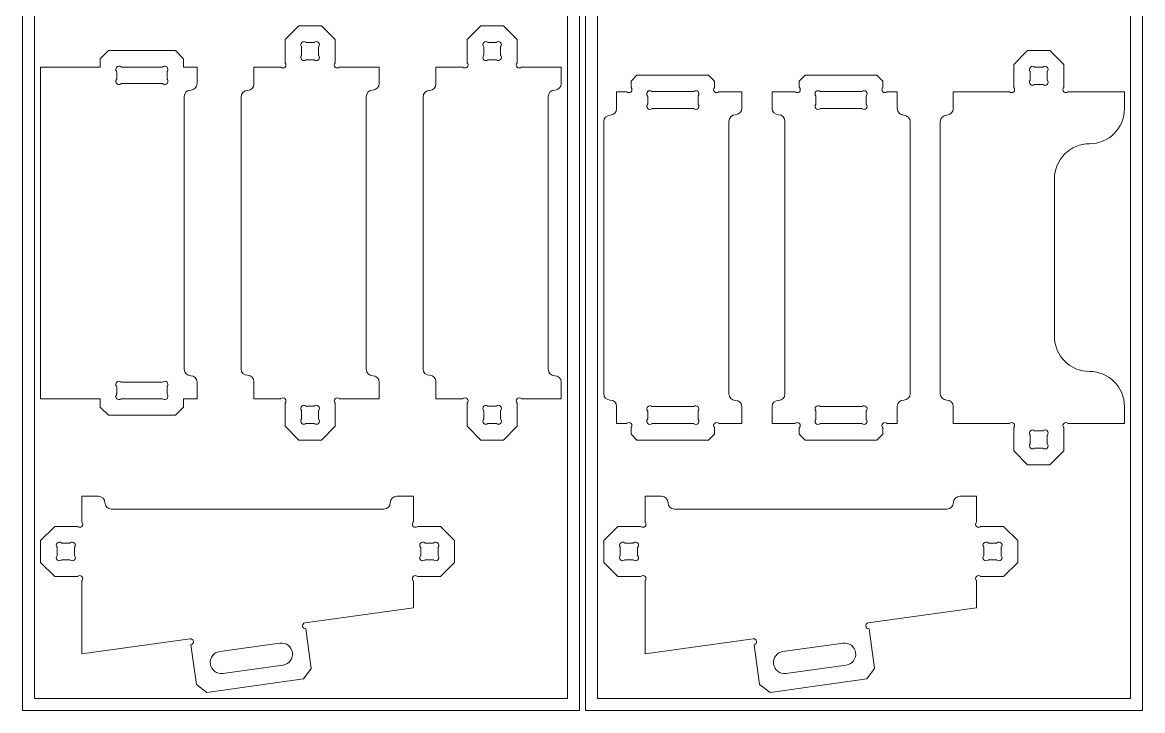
# Model space of a CAD drawing. Header units: millimetres. Extents: x 0 to 2440, y 0 to 1220.
# Drawn here: x 0 to 1217, y 0 to 747 of the extents above; entities that cross this region are included whole.
import ezdxf

# ---------------------------------------------------------------- set-up
doc = ezdxf.new("R2010")
doc.units = ezdxf.units.MM

msp = doc.modelspace()

# ---------------------------------------------------------------- linework, layer by layer
at = {"color": 7, "linetype": 'Continuous', "lineweight": 15}
for p, q in [((0, 1220), (0, 0)), ((604.9, 0), (604.9, 1220)), ((611.7, 1220), (611.7, 0)), ((1216.6, 0), (1216.6, 1220)), ((13, 1207), (13, 13)), ((591.9, 13), (591.9, 1207)), ((624.7, 1207), (624.7, 13)), ((1203.6, 13), (1203.6, 1207)), ((285.3, 728.4), (300.2, 743.3)), ((300.2, 743.3), (324.8, 743.3)), ((324.8, 743.3), (339.6, 728.4)), ((483, 728.4), (497.9, 743.3)), ((497.9, 743.3), (522.5, 743.3)), ((522.5, 743.3), (537.4, 728.4)), ((285.3, 703.4), (285.3, 728.4)), ((303.3, 711.4), (303.3, 720.4)), ((308.2, 725.3), (316.8, 725.3)), ((321.6, 720.4), (321.6, 711.4)), ((339.6, 728.4), (339.6, 703.4)), ((483, 703.4), (483, 728.4)), ((501, 711.4), (501, 720.4)), ((505.9, 725.3), (514.5, 725.3)), ((519.4, 720.4), (519.4, 711.4)), ((537.4, 728.4), (537.4, 703.4)), ((84.4, 707.5), (93.4, 716.5)), ((84.4, 698.5), (84.4, 707.5)), ((93.4, 716.5), (166.1, 716.5)), ((166.1, 716.5), (175.1, 707.5)), ((175.1, 707.5), (175.1, 698.5)), ((316.8, 706.5), (308.2, 706.5)), ((514.5, 706.5), (505.9, 706.5)), ((1076.7, 701.4), (1091.8, 716.5)), ((1091.8, 716.5), (1115.9, 716.5)), ((1115.9, 716.5), (1131, 701.4)), ((19.8, 698.5), (84.4, 698.5)), ((19.8, 698.5), (19.8, 338.5)), ((107.8, 698.5), (151.7, 698.5)), ((175.1, 698.5), (189.8, 698.5)), ((189.8, 698.5), (189.8, 680.5)), ((251.5, 698.5), (280.4, 698.5)), ((251.5, 680.1), (251.5, 698.5)), ((344.5, 698.5), (387.5, 698.5)), ((387.5, 698.5), (387.5, 680.5)), ((449.2, 698.5), (478.1, 698.5)), ((449.2, 680.1), (449.2, 698.5)), ((542.3, 698.5), (585.2, 698.5)), ((585.2, 698.5), (585.2, 680.5)), ((1076.7, 676.8), (1076.7, 701.4)), ((1094.7, 684.6), (1094.7, 693.6)), ((1099.6, 698.5), (1108.2, 698.5)), ((1113, 693.6), (1113, 684.6)), ((1131, 701.4), (1131, 676.8)), ((102.4, 685.9), (102.4, 693.1)), ((157.1, 693.1), (157.1, 685.9)), ((661.1, 683.2), (667.5, 689.7)), ((661.1, 676.8), (661.1, 683.2)), ((667.5, 689.7), (745.3, 689.7)), ((745.3, 689.7), (751.8, 683.2)), ((751.8, 683.2), (751.8, 676.8)), ((850.3, 689.7), (843.8, 683.2)), ((843.8, 683.2), (843.8, 676.8)), ((928.1, 689.7), (850.3, 689.7)), ((934.5, 683.2), (928.1, 689.7)), ((934.5, 676.8), (934.5, 683.2)), ((151.7, 680.5), (107.8, 680.5)), ((645.4, 671.7), (656, 671.7)), ((645.4, 653.3), (645.4, 671.7)), ((684.2, 671.9), (728.7, 671.9)), ((756.9, 671.7), (781.4, 671.7)), ((781.4, 671.7), (781.4, 653.7)), ((838.7, 671.7), (814.2, 671.7)), ((814.2, 671.7), (814.2, 653.7)), ((911.4, 671.9), (866.9, 671.9)), ((950.2, 671.7), (939.6, 671.7)), ((950.2, 653.3), (950.2, 671.7)), ((1010.9, 671.7), (1071.6, 671.7)), ((1010.9, 653.3), (1010.9, 671.7)), ((1108.2, 679.7), (1099.6, 679.7)), ((1136.2, 671.7), (1196.9, 671.7)), ((1196.9, 671.7), (1196.9, 653.3)), ((175.8, 370.5), (175.8, 666.5)), ((237.5, 666.1), (237.5, 370.9)), ((373.5, 370.5), (373.5, 666.5)), ((435.2, 666.1), (435.2, 370.9)), ((571.2, 370.5), (571.2, 666.5)), ((679.1, 658.6), (679.1, 666.7)), ((733.8, 666.7), (733.8, 658.6)), ((861.8, 666.7), (861.8, 658.6)), ((916.5, 658.6), (916.5, 666.7)), ((728.7, 653.5), (684.2, 653.5)), ((866.9, 653.5), (911.4, 653.5)), ((631.4, 639.3), (631.4, 344.1)), ((767.4, 343.7), (767.4, 639.7)), ((828.2, 639.7), (828.2, 343.7)), ((964.2, 344.1), (964.2, 639.3)), ((996.9, 639.3), (996.9, 344.1)), ((1120.9, 406.1), (1120.9, 577.3)), ((151.7, 356.5), (107.8, 356.5)), ((189.8, 338.5), (189.8, 356.5)), ((251.5, 356.9), (251.5, 338.5)), ((387.5, 338.5), (387.5, 356.5)), ((449.2, 356.9), (449.2, 338.5)), ((585.2, 338.5), (585.2, 356.5)), ((102.4, 351.1), (102.4, 343.9)), ((157.1, 343.9), (157.1, 351.1)), ((19.8, 338.5), (84.4, 338.5)), ((84.4, 338.5), (84.4, 329.5)), ((84.4, 329.5), (93.4, 320.5)), ((107.8, 338.5), (151.7, 338.5)), ((166.1, 320.5), (175.1, 329.5)), ((175.1, 329.5), (175.1, 338.5)), ((175.1, 338.5), (189.8, 338.5)), ((251.5, 338.5), (280.4, 338.5)), ((285.3, 333.6), (285.3, 308.6)), ((316.8, 330.5), (308.2, 330.5)), ((339.6, 308.6), (339.6, 333.6)), ((344.5, 338.5), (387.5, 338.5)), ((449.2, 338.5), (478.1, 338.5)), ((483, 333.6), (483, 308.6)), ((514.5, 330.5), (505.9, 330.5)), ((537.4, 308.6), (537.4, 333.6)), ((542.3, 338.5), (585.2, 338.5)), ((645.4, 330.1), (645.4, 311.7)), ((728.7, 329.9), (684.2, 329.9)), ((781.4, 311.7), (781.4, 329.7)), ((814.2, 311.7), (814.2, 329.7)), ((866.9, 329.9), (911.4, 329.9)), ((950.2, 330.1), (950.2, 311.7)), ((1010.9, 330.1), (1010.9, 311.7)), ((1196.9, 311.7), (1196.9, 330.1)), ((93.4, 320.5), (166.1, 320.5)), ((303.3, 325.6), (303.3, 316.6)), ((321.6, 316.6), (321.6, 325.6)), ((501, 325.6), (501, 316.6)), ((519.4, 316.6), (519.4, 325.6)), ((679.1, 324.7), (679.1, 316.6)), ((733.8, 316.6), (733.8, 324.7)), ((861.8, 316.6), (861.8, 324.7)), ((916.5, 324.7), (916.5, 316.6)), ((285.3, 308.6), (300.2, 293.7)), ((308.2, 311.7), (316.8, 311.7)), ((324.8, 293.7), (339.6, 308.6)), ((483, 308.6), (497.9, 293.7)), ((505.9, 311.7), (514.5, 311.7)), ((522.5, 293.7), (537.4, 308.6)), ((645.4, 311.7), (656, 311.7)), ((661.1, 306.6), (661.1, 300.1)), ((684.2, 311.5), (728.7, 311.5)), ((751.8, 300.1), (751.8, 306.6)), ((756.9, 311.7), (781.4, 311.7)), ((838.7, 311.7), (814.2, 311.7)), ((843.8, 300.1), (843.8, 306.6)), ((911.4, 311.5), (866.9, 311.5)), ((934.5, 306.6), (934.5, 300.1)), ((950.2, 311.7), (939.6, 311.7)), ((1010.9, 311.7), (1071.6, 311.7)), ((1076.7, 306.6), (1076.7, 282)), ((1131, 282), (1131, 306.6)), ((1136.2, 311.7), (1196.9, 311.7)), ((300.2, 293.7), (324.8, 293.7)), ((497.9, 293.7), (522.5, 293.7)), ((661.1, 300.1), (667.5, 293.7)), ((667.5, 293.7), (745.3, 293.7)), ((745.3, 293.7), (751.8, 300.1)), ((850.3, 293.7), (843.8, 300.1)), ((928.1, 293.7), (850.3, 293.7)), ((934.5, 300.1), (928.1, 293.7)), ((1094.7, 298.8), (1094.7, 289.8)), ((1108.2, 303.7), (1099.6, 303.7)), ((1113, 289.8), (1113, 298.8)), ((1076.7, 282), (1091.8, 266.9)), ((1099.6, 284.9), (1108.2, 284.9)), ((1115.9, 266.9), (1131, 282)), ((1091.8, 266.9), (1115.9, 266.9)), ((64.6, 232.7), (82.6, 232.7)), ((64.6, 205.3), (64.6, 232.7)), ((424.6, 232.7), (406.6, 232.7)), ((424.6, 205.3), (424.6, 232.7)), ((676.2, 232.7), (694.2, 232.7)), ((676.2, 205.3), (676.2, 232.7)), ((1036.2, 232.7), (1018.2, 232.7)), ((1036.2, 205.3), (1036.2, 232.7)), ((392.6, 218.7), (96.6, 218.7)), ((1004.2, 218.7), (708.2, 218.7)), ((19.8, 184.5), (35.1, 199.9)), ((35.1, 199.9), (59.2, 199.9)), ((454, 199.9), (429.9, 199.9)), ((469.4, 184.5), (454, 199.9)), ((631.4, 184.5), (646.8, 199.9)), ((646.8, 199.9), (670.9, 199.9)), ((1065.7, 199.9), (1041.6, 199.9)), ((1081, 184.5), (1065.7, 199.9)), ((19.8, 160.9), (19.8, 184.5)), ((469.4, 160.9), (469.4, 184.5)), ((631.4, 160.9), (631.4, 184.5)), ((1081, 160.9), (1081, 184.5)), ((37.8, 168.4), (37.8, 177)), ((42.6, 181.9), (51.7, 181.9)), ((56.6, 177), (56.6, 168.4)), ((432.6, 177), (432.6, 168.4)), ((446.5, 181.9), (437.4, 181.9)), ((451.4, 168.4), (451.4, 177)), ((649.4, 168.4), (649.4, 177)), ((654.3, 181.9), (663.4, 181.9)), ((668.2, 177), (668.2, 168.4)), ((1044.2, 177), (1044.2, 168.4)), ((1058.2, 181.9), (1049.1, 181.9)), ((1063, 168.4), (1063, 177)), ((35.1, 145.6), (19.8, 160.9)), ((51.7, 163.6), (42.6, 163.6)), ((437.4, 163.6), (446.5, 163.6)), ((454, 145.6), (469.4, 160.9)), ((646.8, 145.6), (631.4, 160.9)), ((663.4, 163.6), (654.3, 163.6)), ((1049.1, 163.6), (1058.2, 163.6)), ((1065.7, 145.6), (1081, 160.9)), ((59.2, 145.6), (35.1, 145.6)), ((64.6, 61.5), (64.6, 140.2)), ((424.6, 111.5), (424.6, 140.2)), ((429.9, 145.6), (454, 145.6)), ((670.9, 145.6), (646.8, 145.6)), ((676.2, 61.5), (676.2, 140.2)), ((1036.2, 111.5), (1036.2, 140.2)), ((1041.6, 145.6), (1065.7, 145.6)), ((307, 95.1), (424.6, 111.5)), ((918.6, 95.1), (1036.2, 111.5)), ((313.8, 45.6), (307.8, 88.8)), ((925.5, 45.6), (919.5, 88.8)), ((64.6, 61.5), (182.2, 77.8)), ((279.7, 73.2), (214.3, 64.1)), ((676.2, 61.5), (793.8, 77.8)), ((891.4, 73.2), (826, 64.1)), ((183, 71.5), (189, 28.3)), ((794.7, 71.5), (800.7, 28.3)), ((217.6, 40.3), (283, 49.4)), ((829.3, 40.3), (894.7, 49.4)), ((305.3, 34.3), (313.8, 45.6)), ((917, 34.3), (925.5, 45.6)), ((189, 28.3), (200.3, 19.8)), ((200.3, 19.8), (305.3, 34.3)), ((800.7, 28.3), (812, 19.8)), ((812, 19.8), (917, 34.3)), ((13, 13), (591.9, 13)), ((624.7, 13), (1203.6, 13)), ((0, 0), (604.9, 0)), ((611.7, 0), (1216.6, 0))]:
    msp.add_line(p, q, dxfattribs=at)
for centre, radius, start, end in [((305.7, 722.9), 3.35, 47.5945, 222.4055), ((305.7, 722.9), 3.35, 47.5945, 222.4055), ((302.9, 720.4), 0.4, 0, 42.4055), ((302.9, 720.4), 0.4, 0, 42.4055), ((308.2, 725.7), 0.4, 227.5945, 270), ((308.2, 725.7), 0.4, 227.5945, 270), ((316.8, 725.7), 0.4, 270, 312.4055), ((316.8, 725.7), 0.4, 270, 312.4055), ((319.3, 722.9), 3.35, 317.5945, 132.4055), ((319.3, 722.9), 3.35, 317.5945, 132.4055), ((322, 720.4), 0.4, 137.5945, 180), ((322, 720.4), 0.4, 137.5945, 180), ((503.4, 722.9), 3.35, 47.5945, 222.4055), ((503.4, 722.9), 3.35, 47.5945, 222.4055), ((500.6, 720.4), 0.4, 0, 42.4055), ((500.6, 720.4), 0.4, 0, 42.4055), ((505.9, 725.7), 0.4, 227.5945, 270), ((505.9, 725.7), 0.4, 227.5945, 270), ((514.5, 725.7), 0.4, 270, 312.4055), ((514.5, 725.7), 0.4, 270, 312.4055), ((517, 722.9), 3.34, 317.5945, 132.4055), ((517, 722.9), 3.34, 317.5945, 132.4055), ((519.8, 720.4), 0.4, 137.5945, 180), ((519.8, 720.4), 0.4, 137.5945, 180), ((305.7, 708.9), 3.35, 137.5945, 312.4055), ((305.7, 708.9), 3.35, 137.5945, 312.4055), ((302.9, 711.4), 0.4, 317.5945, 0), ((302.9, 711.4), 0.4, 317.5945, 0), ((308.2, 706.1), 0.4, 90, 132.4055), ((308.2, 706.1), 0.4, 90, 132.4055), ((316.8, 706.1), 0.4, 47.5945, 90), ((316.8, 706.1), 0.4, 47.5945, 90), ((319.3, 708.9), 3.35, 227.5945, 42.4055), ((319.3, 708.9), 3.35, 227.5945, 42.4055), ((322, 711.4), 0.4, 180, 222.4055), ((322, 711.4), 0.4, 180, 222.4055), ((503.4, 708.9), 3.35, 137.5945, 312.4055), ((503.4, 708.9), 3.35, 137.5945, 312.4055), ((500.6, 711.4), 0.4, 317.5945, 0), ((500.6, 711.4), 0.4, 317.5945, 0), ((505.9, 706.1), 0.4, 90, 132.4055), ((505.9, 706.1), 0.4, 90, 132.4055), ((514.5, 706.1), 0.4, 47.5945, 90), ((514.5, 706.1), 0.4, 47.5945, 90), ((517, 708.9), 3.34, 227.5945, 42.4055), ((517, 708.9), 3.34, 227.5945, 42.4055), ((519.8, 711.4), 0.4, 180, 222.4055), ((519.8, 711.4), 0.4, 180, 222.4055), ((104.8, 696.1), 3.35, 54.0546, 215.9454), ((104.8, 696.1), 3.35, 54.0546, 215.9454), ((100.6, 693.1), 1.8, 0, 35.9454), ((100.6, 693.1), 1.8, 0, 35.9454), ((107.8, 700.3), 1.8, 234.0546, 270), ((107.8, 700.3), 1.8, 234.0546, 270), ((151.7, 700.3), 1.8, 270, 305.9454), ((151.7, 700.3), 1.8, 270, 305.9454), ((154.7, 696.1), 3.35, 324.0546, 125.9454), ((154.7, 696.1), 3.35, 324.0546, 125.9454), ((158.9, 693.1), 1.8, 144.0546, 180), ((158.9, 693.1), 1.8, 144.0546, 180), ((280.4, 698.1), 0.4, 47.5945, 90), ((280.4, 698.1), 0.4, 47.5945, 90), ((282.9, 700.9), 3.35, 227.5945, 42.4055), ((282.9, 700.9), 3.35, 227.5945, 42.4055), ((285.7, 703.4), 0.4, 180, 222.4055), ((285.7, 703.4), 0.4, 180, 222.4055), ((342, 700.9), 3.35, 137.5945, 312.4055), ((342, 700.9), 3.35, 137.5945, 312.4055), ((339.2, 703.4), 0.4, 317.5945, 0), ((339.2, 703.4), 0.4, 317.5945, 0), ((344.5, 698.1), 0.4, 90, 132.4055), ((344.5, 698.1), 0.4, 90, 132.4055), ((478.1, 698.1), 0.4, 47.5945, 90), ((478.1, 698.1), 0.4, 47.5945, 90), ((480.7, 700.9), 3.35, 227.5945, 42.4055), ((480.7, 700.9), 3.35, 227.5945, 42.4055), ((483.4, 703.4), 0.4, 180, 222.4055), ((483.4, 703.4), 0.4, 180, 222.4055), ((539.7, 700.9), 3.35, 137.5945, 312.4055), ((539.7, 700.9), 3.35, 137.5945, 312.4055), ((537, 703.4), 0.4, 317.5945, 0), ((537, 703.4), 0.4, 317.5945, 0), ((542.3, 698.1), 0.4, 90, 132.4055), ((542.3, 698.1), 0.4, 90, 132.4055), ((1097.1, 696.1), 3.35, 47.5945, 222.4055), ((1097.1, 696.1), 3.35, 47.5945, 222.4055), ((1094.3, 693.6), 0.4, 0, 42.4055), ((1094.3, 693.6), 0.4, 0, 42.4055), ((1099.6, 698.9), 0.4, 227.5945, 270), ((1099.6, 698.9), 0.4, 227.5945, 270), ((1108.2, 698.9), 0.4, 270, 312.4055), ((1108.2, 698.9), 0.4, 270, 312.4055), ((1110.7, 696.1), 3.35, 317.5945, 132.4055), ((1110.7, 696.1), 3.35, 317.5945, 132.4055), ((1113.4, 693.6), 0.4, 137.5945, 180), ((1113.4, 693.6), 0.4, 137.5945, 180), ((104.8, 682.9), 3.35, 144.0546, 305.9454), ((104.8, 682.9), 3.35, 144.0546, 305.9454), ((100.6, 685.9), 1.8, 324.0546, 0), ((100.6, 685.9), 1.8, 324.0546, 0), ((154.7, 682.9), 3.35, 234.0546, 35.9454), ((154.7, 682.9), 3.35, 234.0546, 35.9454), ((158.9, 685.9), 1.8, 180, 215.9454), ((158.9, 685.9), 1.8, 180, 215.9454), ((1097.1, 682.1), 3.35, 137.5945, 312.4055), ((1097.1, 682.1), 3.35, 137.5945, 312.4055), ((1094.3, 684.6), 0.4, 317.5945, 0), ((1094.3, 684.6), 0.4, 317.5945, 0), ((1110.7, 682.1), 3.35, 227.5945, 42.4055), ((1110.7, 682.1), 3.35, 227.5945, 42.4055), ((1113.4, 684.6), 0.4, 180, 222.4055), ((1113.4, 684.6), 0.4, 180, 222.4055), ((107.8, 678.7), 1.8, 90, 125.9454), ((107.8, 678.7), 1.8, 90, 125.9454), ((151.7, 678.7), 1.8, 54.0546, 90), ((151.7, 678.7), 1.8, 54.0546, 90), ((182.8, 666.5), 7, 90, 180), ((182.8, 666.5), 7, 90, 180), ((182.8, 680.5), 7, 270, 0), ((182.8, 680.5), 7, 270, 0), ((244.5, 666.1), 7, 90, 180), ((244.5, 666.1), 7, 90, 180), ((244.5, 680.1), 7, 270, 0), ((244.5, 680.1), 7, 270, 0), ((380.5, 666.5), 7, 90, 180), ((380.5, 666.5), 7, 90, 180), ((380.5, 680.5), 7, 270, 0), ((380.5, 680.5), 7, 270, 0), ((442.2, 666.1), 7, 90, 180), ((442.2, 666.1), 7, 90, 180), ((442.2, 680.1), 7, 270, 0), ((442.2, 680.1), 7, 270, 0), ((578.2, 666.5), 7, 90, 180), ((578.2, 666.5), 7, 90, 180), ((578.2, 680.5), 7, 270, 0), ((578.2, 680.5), 7, 270, 0), ((656, 670.7), 1, 50.7612, 90), ((656, 670.7), 1, 50.7612, 90), ((658.7, 674.1), 3.35, 230.7612, 39.2388), ((658.7, 674.1), 3.35, 230.7612, 39.2388), ((662.1, 676.8), 1, 180, 219.2388), ((662.1, 676.8), 1, 180, 219.2388), ((681.5, 669.5), 3.35, 50.7612, 219.2388), ((681.5, 669.5), 3.35, 50.7612, 219.2388), ((684.2, 672.9), 1, 230.7612, 270), ((684.2, 672.9), 1, 230.7612, 270), ((728.7, 672.9), 1, 270, 309.2388), ((728.7, 672.9), 1, 270, 309.2388), ((731.4, 669.5), 3.35, 320.7612, 129.2388), ((731.4, 669.5), 3.35, 320.7612, 129.2388), ((754.1, 674.1), 3.35, 140.7612, 309.2388), ((754.1, 674.1), 3.35, 140.7612, 309.2388), ((750.8, 676.8), 1, 320.7612, 0), ((750.8, 676.8), 1, 320.7612, 0), ((756.9, 670.7), 1, 90, 129.2388), ((756.9, 670.7), 1, 90, 129.2388), ((838.7, 670.7), 1, 50.7612, 90), ((838.7, 670.7), 1, 50.7612, 90), ((841.5, 674.1), 3.34, 230.7612, 39.2388), ((841.5, 674.1), 3.34, 230.7612, 39.2388), ((844.8, 676.8), 1, 180, 219.2388), ((844.8, 676.8), 1, 180, 219.2388), ((864.2, 669.5), 3.34, 50.7612, 219.2388), ((864.2, 669.5), 3.34, 50.7612, 219.2388), ((866.9, 672.9), 1, 230.7612, 270), ((866.9, 672.9), 1, 230.7612, 270), ((911.4, 672.9), 1, 270, 309.2388), ((911.4, 672.9), 1, 270, 309.2388), ((914.1, 669.5), 3.34, 320.7612, 129.2388), ((914.1, 669.5), 3.34, 320.7612, 129.2388), ((936.9, 674.1), 3.34, 140.7612, 309.2388), ((936.9, 674.1), 3.34, 140.7612, 309.2388), ((933.5, 676.8), 1, 320.7612, 0), ((933.5, 676.8), 1, 320.7612, 0), ((939.6, 670.7), 1, 90, 129.2388), ((939.6, 670.7), 1, 90, 129.2388), ((1071.6, 670.7), 1, 50.7612, 90), ((1071.6, 670.7), 1, 50.7612, 90), ((1074.3, 674.1), 3.34, 230.7612, 39.2388), ((1074.3, 674.1), 3.34, 230.7612, 39.2388), ((1077.7, 676.8), 1, 180, 219.2388), ((1077.7, 676.8), 1, 180, 219.2388), ((1099.6, 679.3), 0.4, 90, 132.4055), ((1099.6, 679.3), 0.4, 90, 132.4055), ((1108.2, 679.3), 0.4, 47.5945, 90), ((1108.2, 679.3), 0.4, 47.5945, 90), ((1133.4, 674.1), 3.35, 140.7612, 309.2388), ((1133.4, 674.1), 3.35, 140.7612, 309.2388), ((1130, 676.8), 1, 320.7612, 0), ((1130, 676.8), 1, 320.7612, 0), ((1136.2, 670.7), 1, 90, 129.2388), ((1136.2, 670.7), 1, 90, 129.2388), ((681.5, 655.9), 3.34, 140.7612, 309.2388), ((681.5, 655.9), 3.34, 140.7612, 309.2388), ((678.1, 666.7), 1, 0, 39.2388), ((678.1, 666.7), 1, 0, 39.2388), ((678.1, 658.6), 1, 320.7612, 0), ((678.1, 658.6), 1, 320.7612, 0), ((731.4, 655.9), 3.35, 230.7612, 39.2388), ((731.4, 655.9), 3.35, 230.7612, 39.2388), ((734.8, 666.7), 1, 140.7612, 180), ((734.8, 666.7), 1, 140.7612, 180), ((734.8, 658.6), 1, 180, 219.2388), ((734.8, 658.6), 1, 180, 219.2388), ((864.2, 655.9), 3.34, 140.7612, 309.2388), ((864.2, 655.9), 3.34, 140.7612, 309.2388), ((860.8, 666.7), 1, 0, 39.2388), ((860.8, 666.7), 1, 0, 39.2388), ((860.8, 658.6), 1, 320.7612, 0), ((860.8, 658.6), 1, 320.7612, 0), ((914.1, 655.9), 3.35, 230.7612, 39.2388), ((914.1, 655.9), 3.35, 230.7612, 39.2388), ((917.5, 666.7), 1, 140.7612, 180), ((917.5, 666.7), 1, 140.7612, 180), ((917.5, 658.6), 1, 180, 219.2388), ((917.5, 658.6), 1, 180, 219.2388), ((638.4, 639.3), 7, 90, 180), ((638.4, 639.3), 7, 90, 180), ((638.4, 653.3), 7, 270, 0), ((638.4, 653.3), 7, 270, 0), ((684.2, 652.5), 1, 90, 129.2388), ((684.2, 652.5), 1, 90, 129.2388), ((728.7, 652.5), 1, 50.7612, 90), ((728.7, 652.5), 1, 50.7612, 90), ((774.4, 639.7), 7, 90, 180), ((774.4, 639.7), 7, 90, 180), ((774.4, 653.7), 7, 270, 0), ((774.4, 653.7), 7, 270, 0), ((821.2, 653.7), 7, 180, 270), ((821.2, 653.7), 7, 180, 270), ((821.2, 639.7), 7, 0, 90), ((821.2, 639.7), 7, 0, 90), ((866.9, 652.5), 1, 90, 129.2388), ((866.9, 652.5), 1, 90, 129.2388), ((911.4, 652.5), 1, 50.7612, 90), ((911.4, 652.5), 1, 50.7612, 90), ((957.2, 653.3), 7, 180, 270), ((957.2, 653.3), 7, 180, 270), ((957.2, 639.3), 7, 0, 90), ((957.2, 639.3), 7, 0, 90), ((1003.9, 639.3), 7, 90, 180), ((1003.9, 639.3), 7, 90, 180), ((1003.9, 653.3), 7, 270, 0), ((1003.9, 653.3), 7, 270, 0), ((1158.9, 653.3), 38, 270, 0), ((1158.9, 653.3), 38, 270, 0), ((1158.9, 577.3), 38, 90, 180), ((1158.9, 577.3), 38, 90, 180), ((1158.9, 406.1), 38, 180, 270), ((1158.9, 406.1), 38, 180, 270), ((182.8, 370.5), 7, 180, 270), ((182.8, 370.5), 7, 180, 270), ((244.5, 370.9), 7, 180, 270), ((244.5, 370.9), 7, 180, 270), ((380.5, 370.5), 7, 180, 270), ((380.5, 370.5), 7, 180, 270), ((442.2, 370.9), 7, 180, 270), ((442.2, 370.9), 7, 180, 270), ((578.2, 370.5), 7, 180, 270), ((578.2, 370.5), 7, 180, 270), ((1158.9, 330.1), 38, 0, 90), ((1158.9, 330.1), 38, 0, 90), ((104.8, 354.1), 3.35, 54.0546, 215.9454), ((104.8, 354.1), 3.35, 54.0546, 215.9454), ((107.8, 358.3), 1.8, 234.0546, 270), ((107.8, 358.3), 1.8, 234.0546, 270), ((151.7, 358.3), 1.8, 270, 305.9454), ((151.7, 358.3), 1.8, 270, 305.9454), ((154.7, 354.1), 3.35, 324.0546, 125.9454), ((154.7, 354.1), 3.35, 324.0546, 125.9454), ((182.8, 356.5), 7, 0, 90), ((182.8, 356.5), 7, 0, 90), ((244.5, 356.9), 7, 0, 90), ((244.5, 356.9), 7, 0, 90), ((380.5, 356.5), 7, 0, 90), ((380.5, 356.5), 7, 0, 90), ((442.2, 356.9), 7, 0, 90), ((442.2, 356.9), 7, 0, 90), ((578.2, 356.5), 7, 0, 90), ((578.2, 356.5), 7, 0, 90), ((104.8, 340.9), 3.35, 144.0546, 305.9454), ((104.8, 340.9), 3.35, 144.0546, 305.9454), ((100.6, 351.1), 1.8, 0, 35.9454), ((100.6, 351.1), 1.8, 0, 35.9454), ((100.6, 343.9), 1.8, 324.0546, 0), ((100.6, 343.9), 1.8, 324.0546, 0), ((154.7, 340.9), 3.35, 234.0546, 35.9454), ((154.7, 340.9), 3.35, 234.0546, 35.9454), ((158.9, 351.1), 1.8, 144.0546, 180), ((158.9, 351.1), 1.8, 144.0546, 180), ((158.9, 343.9), 1.8, 180, 215.9454), ((158.9, 343.9), 1.8, 180, 215.9454), ((638.4, 344.1), 7, 180, 270), ((638.4, 344.1), 7, 180, 270), ((774.4, 343.7), 7, 180, 270), ((774.4, 343.7), 7, 180, 270), ((821.2, 343.7), 7, 270, 0), ((821.2, 343.7), 7, 270, 0), ((957.2, 344.1), 7, 270, 0), ((957.2, 344.1), 7, 270, 0), ((1003.9, 344.1), 7, 180, 270), ((1003.9, 344.1), 7, 180, 270), ((107.8, 336.7), 1.8, 90, 125.9454), ((107.8, 336.7), 1.8, 90, 125.9454), ((151.7, 336.7), 1.8, 54.0546, 90), ((151.7, 336.7), 1.8, 54.0546, 90), ((280.4, 338.9), 0.4, 270, 312.4055), ((280.4, 338.9), 0.4, 270, 312.4055), ((282.9, 336.1), 3.35, 317.5945, 132.4055), ((282.9, 336.1), 3.35, 317.5945, 132.4055), ((285.7, 333.6), 0.4, 137.5945, 180), ((285.7, 333.6), 0.4, 137.5945, 180), ((305.7, 328.1), 3.35, 47.5945, 222.4055), ((305.7, 328.1), 3.35, 47.5945, 222.4055), ((308.2, 330.9), 0.4, 227.5945, 270), ((308.2, 330.9), 0.4, 227.5945, 270), ((316.8, 330.9), 0.4, 270, 312.4055), ((316.8, 330.9), 0.4, 270, 312.4055), ((319.3, 328.1), 3.35, 317.5945, 132.4055), ((319.3, 328.1), 3.35, 317.5945, 132.4055), ((342, 336.1), 3.35, 47.5945, 222.4055), ((342, 336.1), 3.35, 47.5945, 222.4055), ((339.2, 333.6), 0.4, 0, 42.4055), ((339.2, 333.6), 0.4, 0, 42.4055), ((344.5, 338.9), 0.4, 227.5945, 270), ((344.5, 338.9), 0.4, 227.5945, 270), ((478.1, 338.9), 0.4, 270, 312.4055), ((478.1, 338.9), 0.4, 270, 312.4055), ((480.7, 336.1), 3.35, 317.5945, 132.4055), ((480.7, 336.1), 3.35, 317.5945, 132.4055), ((483.4, 333.6), 0.4, 137.5945, 180), ((483.4, 333.6), 0.4, 137.5945, 180), ((503.4, 328.1), 3.35, 47.5945, 222.4055), ((503.4, 328.1), 3.35, 47.5945, 222.4055), ((505.9, 330.9), 0.4, 227.5945, 270), ((505.9, 330.9), 0.4, 227.5945, 270), ((514.5, 330.9), 0.4, 270, 312.4055), ((514.5, 330.9), 0.4, 270, 312.4055), ((517, 328.1), 3.35, 317.5945, 132.4055), ((517, 328.1), 3.35, 317.5945, 132.4055), ((539.7, 336.1), 3.35, 47.5945, 222.4055), ((539.7, 336.1), 3.35, 47.5945, 222.4055), ((537, 333.6), 0.4, 0, 42.4055), ((537, 333.6), 0.4, 0, 42.4055), ((542.3, 338.9), 0.4, 227.5945, 270), ((542.3, 338.9), 0.4, 227.5945, 270), ((638.4, 330.1), 7, 0, 90), ((638.4, 330.1), 7, 0, 90), ((681.5, 327.5), 3.35, 50.7612, 219.2388), ((681.5, 327.5), 3.35, 50.7612, 219.2388), ((684.2, 330.9), 1, 230.7612, 270), ((684.2, 330.9), 1, 230.7612, 270), ((728.7, 330.9), 1, 270, 309.2388), ((728.7, 330.9), 1, 270, 309.2388), ((731.4, 327.5), 3.35, 320.7612, 129.2388), ((731.4, 327.5), 3.35, 320.7612, 129.2388), ((774.4, 329.7), 7, 0, 90), ((774.4, 329.7), 7, 0, 90), ((821.2, 329.7), 7, 90, 180), ((821.2, 329.7), 7, 90, 180), ((864.2, 327.5), 3.34, 50.7612, 219.2388), ((864.2, 327.5), 3.34, 50.7612, 219.2388), ((866.9, 330.9), 1, 230.7612, 270), ((866.9, 330.9), 1, 230.7612, 270), ((911.4, 330.9), 1, 270, 309.2388), ((911.4, 330.9), 1, 270, 309.2388), ((914.1, 327.5), 3.34, 320.7612, 129.2388), ((914.1, 327.5), 3.34, 320.7612, 129.2388), ((957.2, 330.1), 7, 90, 180), ((957.2, 330.1), 7, 90, 180), ((1003.9, 330.1), 7, 0, 90), ((1003.9, 330.1), 7, 0, 90), ((302.9, 325.6), 0.4, 0, 42.4055), ((302.9, 325.6), 0.4, 0, 42.4055), ((302.9, 316.6), 0.4, 317.5945, 0), ((302.9, 316.6), 0.4, 317.5945, 0), ((322, 325.6), 0.4, 137.5945, 180), ((322, 325.6), 0.4, 137.5945, 180), ((322, 316.6), 0.4, 180, 222.4055), ((322, 316.6), 0.4, 180, 222.4055), ((500.6, 325.6), 0.4, 0, 42.4055), ((500.6, 325.6), 0.4, 0, 42.4055), ((500.6, 316.6), 0.4, 317.5945, 0), ((500.6, 316.6), 0.4, 317.5945, 0), ((519.8, 325.6), 0.4, 137.5945, 180), ((519.8, 325.6), 0.4, 137.5945, 180), ((519.8, 316.6), 0.4, 180, 222.4055), ((519.8, 316.6), 0.4, 180, 222.4055), ((678.1, 324.7), 1, 0, 39.2388), ((678.1, 324.7), 1, 0, 39.2388), ((678.1, 316.6), 1, 320.7612, 0), ((678.1, 316.6), 1, 320.7612, 0), ((734.8, 324.7), 1, 140.7612, 180), ((734.8, 324.7), 1, 140.7612, 180), ((734.8, 316.6), 1, 180, 219.2388), ((734.8, 316.6), 1, 180, 219.2388), ((860.8, 324.7), 1, 0, 39.2388), ((860.8, 324.7), 1, 0, 39.2388), ((860.8, 316.6), 1, 320.7612, 0), ((860.8, 316.6), 1, 320.7612, 0), ((917.5, 324.7), 1, 140.7612, 180), ((917.5, 324.7), 1, 140.7612, 180), ((917.5, 316.6), 1, 180, 219.2388), ((917.5, 316.6), 1, 180, 219.2388), ((305.7, 314.1), 3.35, 137.5945, 312.4055), ((305.7, 314.1), 3.35, 137.5945, 312.4055), ((308.2, 311.3), 0.4, 90, 132.4055), ((308.2, 311.3), 0.4, 90, 132.4055), ((316.8, 311.3), 0.4, 47.5945, 90), ((316.8, 311.3), 0.4, 47.5945, 90), ((319.3, 314.1), 3.35, 227.5945, 42.4055), ((319.3, 314.1), 3.35, 227.5945, 42.4055), ((503.4, 314.1), 3.35, 137.5945, 312.4055), ((503.4, 314.1), 3.35, 137.5945, 312.4055), ((505.9, 311.3), 0.4, 90, 132.4055), ((505.9, 311.3), 0.4, 90, 132.4055), ((514.5, 311.3), 0.4, 47.5945, 90), ((514.5, 311.3), 0.4, 47.5945, 90), ((517, 314.1), 3.35, 227.5945, 42.4055), ((517, 314.1), 3.35, 227.5945, 42.4055), ((656, 312.7), 1, 270, 309.2388), ((656, 312.7), 1, 270, 309.2388), ((658.7, 309.3), 3.34, 320.7612, 129.2388), ((658.7, 309.3), 3.34, 320.7612, 129.2388), ((662.1, 306.6), 1, 140.7612, 180), ((662.1, 306.6), 1, 140.7612, 180), ((681.5, 313.9), 3.35, 140.7612, 309.2388), ((681.5, 313.9), 3.35, 140.7612, 309.2388), ((684.2, 310.5), 1, 90, 129.2388), ((684.2, 310.5), 1, 90, 129.2388), ((728.7, 310.5), 1, 50.7612, 90), ((728.7, 310.5), 1, 50.7612, 90), ((731.4, 313.9), 3.35, 230.7612, 39.2388), ((731.4, 313.9), 3.35, 230.7612, 39.2388), ((754.1, 309.3), 3.35, 50.7612, 219.2388), ((754.1, 309.3), 3.35, 50.7612, 219.2388), ((750.8, 306.6), 1, 0, 39.2388), ((750.8, 306.6), 1, 0, 39.2388), ((756.9, 312.7), 1, 230.7612, 270), ((756.9, 312.7), 1, 230.7612, 270), ((838.7, 312.7), 1, 270, 309.2388), ((838.7, 312.7), 1, 270, 309.2388), ((841.5, 309.3), 3.34, 320.7612, 129.2388), ((841.5, 309.3), 3.34, 320.7612, 129.2388), ((844.8, 306.6), 1, 140.7612, 180), ((844.8, 306.6), 1, 140.7612, 180), ((864.2, 313.9), 3.35, 140.7612, 309.2388), ((864.2, 313.9), 3.35, 140.7612, 309.2388), ((866.9, 310.5), 1, 90, 129.2388), ((866.9, 310.5), 1, 90, 129.2388), ((911.4, 310.5), 1, 50.7612, 90), ((911.4, 310.5), 1, 50.7612, 90), ((914.1, 313.9), 3.35, 230.7612, 39.2388), ((914.1, 313.9), 3.35, 230.7612, 39.2388), ((936.9, 309.3), 3.35, 50.7612, 219.2388), ((936.9, 309.3), 3.35, 50.7612, 219.2388), ((933.5, 306.6), 1, 0, 39.2388), ((933.5, 306.6), 1, 0, 39.2388), ((939.6, 312.7), 1, 230.7612, 270), ((939.6, 312.7), 1, 230.7612, 270), ((1071.6, 312.7), 1, 270, 309.2388), ((1071.6, 312.7), 1, 270, 309.2388), ((1074.3, 309.3), 3.34, 320.7612, 129.2388), ((1074.3, 309.3), 3.34, 320.7612, 129.2388), ((1077.7, 306.6), 1, 140.7612, 180), ((1077.7, 306.6), 1, 140.7612, 180), ((1097.1, 301.3), 3.35, 47.5945, 222.4055), ((1097.1, 301.3), 3.35, 47.5945, 222.4055), ((1110.7, 301.3), 3.35, 317.5945, 132.4055), ((1110.7, 301.3), 3.35, 317.5945, 132.4055), ((1133.4, 309.3), 3.35, 50.7612, 219.2388), ((1133.4, 309.3), 3.35, 50.7612, 219.2388), ((1130, 306.6), 1, 0, 39.2388), ((1130, 306.6), 1, 0, 39.2388), ((1136.2, 312.7), 1, 230.7612, 270), ((1136.2, 312.7), 1, 230.7612, 270), ((1094.3, 298.8), 0.4, 0, 42.4055), ((1094.3, 298.8), 0.4, 0, 42.4055), ((1099.6, 304.1), 0.4, 227.5945, 270), ((1099.6, 304.1), 0.4, 227.5945, 270), ((1108.2, 304.1), 0.4, 270, 312.4055), ((1108.2, 304.1), 0.4, 270, 312.4055), ((1113.4, 298.8), 0.4, 137.5945, 180), ((1113.4, 298.8), 0.4, 137.5945, 180), ((1097.1, 287.3), 3.35, 137.5945, 312.4055), ((1097.1, 287.3), 3.35, 137.5945, 312.4055), ((1094.3, 289.8), 0.4, 317.5945, 0), ((1094.3, 289.8), 0.4, 317.5945, 0), ((1099.6, 284.5), 0.4, 90, 132.4055), ((1099.6, 284.5), 0.4, 90, 132.4055), ((1108.2, 284.5), 0.4, 47.5945, 90), ((1108.2, 284.5), 0.4, 47.5945, 90), ((1110.7, 287.3), 3.35, 227.5945, 42.4055), ((1110.7, 287.3), 3.35, 227.5945, 42.4055), ((1113.4, 289.8), 0.4, 180, 222.4055), ((1113.4, 289.8), 0.4, 180, 222.4055), ((82.6, 225.7), 7, 0, 90), ((82.6, 225.7), 7, 0, 90), ((406.6, 225.7), 7, 90, 180), ((406.6, 225.7), 7, 90, 180), ((694.2, 225.7), 7, 0, 90), ((694.2, 225.7), 7, 0, 90), ((1018.2, 225.7), 7, 90, 180), ((1018.2, 225.7), 7, 90, 180), ((96.6, 225.7), 7, 180, 270), ((96.6, 225.7), 7, 180, 270), ((392.6, 225.7), 7, 270, 0), ((392.6, 225.7), 7, 270, 0), ((708.2, 225.7), 7, 180, 270), ((708.2, 225.7), 7, 180, 270), ((1004.2, 225.7), 7, 270, 0), ((1004.2, 225.7), 7, 270, 0), ((59.2, 198.1), 1.8, 54.0546, 90), ((59.2, 198.1), 1.8, 54.0546, 90), ((62.2, 202.3), 3.35, 234.0546, 35.9454), ((62.2, 202.3), 3.35, 234.0546, 35.9454), ((66.4, 205.3), 1.8, 180, 215.9454), ((66.4, 205.3), 1.8, 180, 215.9454), ((426.9, 202.3), 3.35, 144.0546, 305.9454), ((426.9, 202.3), 3.35, 144.0546, 305.9454), ((422.8, 205.3), 1.8, 324.0546, 0), ((422.8, 205.3), 1.8, 324.0546, 0), ((429.9, 198.1), 1.8, 90, 125.9454), ((429.9, 198.1), 1.8, 90, 125.9454), ((670.9, 198.1), 1.8, 54.0546, 90), ((670.9, 198.1), 1.8, 54.0546, 90), ((673.9, 202.3), 3.35, 234.0546, 35.9454), ((673.9, 202.3), 3.35, 234.0546, 35.9454), ((678, 205.3), 1.8, 180, 215.9454), ((678, 205.3), 1.8, 180, 215.9454), ((1038.6, 202.3), 3.34, 144.0546, 305.9454), ((1038.6, 202.3), 3.34, 144.0546, 305.9454), ((1034.4, 205.3), 1.8, 324.0546, 0), ((1034.4, 205.3), 1.8, 324.0546, 0), ((1041.6, 198.1), 1.8, 90, 125.9454), ((1041.6, 198.1), 1.8, 90, 125.9454), ((40.1, 179.5), 3.35, 47.5945, 222.4055), ((40.1, 179.5), 3.35, 47.5945, 222.4055), ((54.2, 179.5), 3.35, 317.5945, 132.4055), ((54.2, 179.5), 3.35, 317.5945, 132.4055), ((434.9, 179.5), 3.35, 47.5945, 222.4055), ((434.9, 179.5), 3.35, 47.5945, 222.4055), ((449, 179.5), 3.35, 317.5945, 132.4055), ((449, 179.5), 3.35, 317.5945, 132.4055), ((651.8, 179.5), 3.35, 47.5945, 222.4055), ((651.8, 179.5), 3.35, 47.5945, 222.4055), ((665.9, 179.5), 3.35, 317.5945, 132.4055), ((665.9, 179.5), 3.35, 317.5945, 132.4055), ((1046.6, 179.5), 3.35, 47.5945, 222.4055), ((1046.6, 179.5), 3.35, 47.5945, 222.4055), ((1060.7, 179.5), 3.35, 317.5945, 132.4055), ((1060.7, 179.5), 3.35, 317.5945, 132.4055), ((37.4, 177), 0.4, 0, 42.4055), ((37.4, 177), 0.4, 0, 42.4055), ((42.6, 182.3), 0.4, 227.5945, 270), ((42.6, 182.3), 0.4, 227.5945, 270), ((51.7, 182.3), 0.4, 270, 312.4055), ((51.7, 182.3), 0.4, 270, 312.4055), ((57, 177), 0.4, 137.5945, 180), ((57, 177), 0.4, 137.5945, 180), ((432.2, 177), 0.4, 0, 42.4055), ((432.2, 177), 0.4, 0, 42.4055), ((437.4, 182.3), 0.4, 227.5945, 270), ((437.4, 182.3), 0.4, 227.5945, 270), ((446.5, 182.3), 0.4, 270, 312.4055), ((446.5, 182.3), 0.4, 270, 312.4055), ((451.8, 177), 0.4, 137.5945, 180), ((451.8, 177), 0.4, 137.5945, 180), ((649, 177), 0.4, 0, 42.4055), ((649, 177), 0.4, 0, 42.4055), ((654.3, 182.3), 0.4, 227.5945, 270), ((654.3, 182.3), 0.4, 227.5945, 270), ((663.4, 182.3), 0.4, 270, 312.4055), ((663.4, 182.3), 0.4, 270, 312.4055), ((668.6, 177), 0.4, 137.5945, 180), ((668.6, 177), 0.4, 137.5945, 180), ((1043.8, 177), 0.4, 0, 42.4055), ((1043.8, 177), 0.4, 0, 42.4055), ((1049.1, 182.3), 0.4, 227.5945, 270), ((1049.1, 182.3), 0.4, 227.5945, 270), ((1058.2, 182.3), 0.4, 270, 312.4055), ((1058.2, 182.3), 0.4, 270, 312.4055), ((1063.4, 177), 0.4, 137.5945, 180), ((1063.4, 177), 0.4, 137.5945, 180), ((40.1, 165.9), 3.35, 137.5945, 312.4055), ((40.1, 165.9), 3.35, 137.5945, 312.4055), ((37.4, 168.4), 0.4, 317.5945, 0), ((37.4, 168.4), 0.4, 317.5945, 0), ((42.6, 163.2), 0.4, 90, 132.4055), ((42.6, 163.2), 0.4, 90, 132.4055), ((51.7, 163.2), 0.4, 47.5945, 90), ((51.7, 163.2), 0.4, 47.5945, 90), ((54.2, 165.9), 3.35, 227.5945, 42.4055), ((54.2, 165.9), 3.35, 227.5945, 42.4055), ((57, 168.4), 0.4, 180, 222.4055), ((57, 168.4), 0.4, 180, 222.4055), ((434.9, 165.9), 3.35, 137.5945, 312.4055), ((434.9, 165.9), 3.35, 137.5945, 312.4055), ((432.2, 168.4), 0.4, 317.5945, 0), ((432.2, 168.4), 0.4, 317.5945, 0), ((437.4, 163.2), 0.4, 90, 132.4055), ((437.4, 163.2), 0.4, 90, 132.4055), ((446.5, 163.2), 0.4, 47.5945, 90), ((446.5, 163.2), 0.4, 47.5945, 90), ((449, 165.9), 3.35, 227.5945, 42.4055), ((449, 165.9), 3.35, 227.5945, 42.4055), ((451.8, 168.4), 0.4, 180, 222.4055), ((451.8, 168.4), 0.4, 180, 222.4055), ((651.8, 165.9), 3.35, 137.5945, 312.4055), ((651.8, 165.9), 3.35, 137.5945, 312.4055), ((649, 168.4), 0.4, 317.5945, 0), ((649, 168.4), 0.4, 317.5945, 0), ((654.3, 163.2), 0.4, 90, 132.4055), ((654.3, 163.2), 0.4, 90, 132.4055), ((663.4, 163.2), 0.4, 47.5945, 90), ((663.4, 163.2), 0.4, 47.5945, 90), ((665.9, 165.9), 3.34, 227.5945, 42.4055), ((665.9, 165.9), 3.34, 227.5945, 42.4055), ((668.6, 168.4), 0.4, 180, 222.4055), ((668.6, 168.4), 0.4, 180, 222.4055), ((1046.6, 165.9), 3.35, 137.5945, 312.4055), ((1046.6, 165.9), 3.35, 137.5945, 312.4055), ((1043.8, 168.4), 0.4, 317.5945, 0), ((1043.8, 168.4), 0.4, 317.5945, 0), ((1049.1, 163.2), 0.4, 90, 132.4055), ((1049.1, 163.2), 0.4, 90, 132.4055), ((1058.2, 163.2), 0.4, 47.5945, 90), ((1058.2, 163.2), 0.4, 47.5945, 90), ((1060.7, 165.9), 3.35, 227.5945, 42.4055), ((1060.7, 165.9), 3.35, 227.5945, 42.4055), ((1063.4, 168.4), 0.4, 180, 222.4055), ((1063.4, 168.4), 0.4, 180, 222.4055), ((62.2, 143.2), 3.35, 324.0546, 125.9454), ((62.2, 143.2), 3.35, 324.0546, 125.9454), ((426.9, 143.2), 3.35, 54.0546, 215.9454), ((426.9, 143.2), 3.35, 54.0546, 215.9454), ((673.9, 143.2), 3.35, 324.0546, 125.9454), ((673.9, 143.2), 3.35, 324.0546, 125.9454), ((1038.6, 143.2), 3.34, 54.0546, 215.9454), ((1038.6, 143.2), 3.34, 54.0546, 215.9454), ((59.2, 147.4), 1.8, 270, 305.9454), ((59.2, 147.4), 1.8, 270, 305.9454), ((66.4, 140.2), 1.8, 144.0546, 180), ((66.4, 140.2), 1.8, 144.0546, 180), ((422.8, 140.2), 1.8, 0, 35.9454), ((422.8, 140.2), 1.8, 0, 35.9454), ((429.9, 147.4), 1.8, 234.0546, 270), ((429.9, 147.4), 1.8, 234.0546, 270), ((670.9, 147.4), 1.8, 270, 305.9454), ((670.9, 147.4), 1.8, 270, 305.9454), ((678, 140.2), 1.8, 144.0546, 180), ((678, 140.2), 1.8, 144.0546, 180), ((1034.4, 140.2), 1.8, 0, 35.9454), ((1034.4, 140.2), 1.8, 0, 35.9454), ((1041.6, 147.4), 1.8, 234.0546, 270), ((1041.6, 147.4), 1.8, 234.0546, 270), ((307.4, 92), 3.18, 97.9072, 277.9072), ((307.4, 92), 3.18, 97.9072, 277.9072), ((919.1, 92), 3.18, 97.9072, 277.9072), ((919.1, 92), 3.18, 97.9072, 277.9072), ((182.6, 74.7), 3.18, 277.9072, 97.9072), ((182.6, 74.7), 3.18, 277.9072, 97.9072), ((281.4, 61.3), 12, 277.9072, 97.9072), ((281.4, 61.3), 12, 277.9072, 97.9072), ((794.3, 74.7), 3.18, 277.9072, 97.9072), ((794.3, 74.7), 3.18, 277.9072, 97.9072), ((893.1, 61.3), 12, 277.9072, 97.9072), ((893.1, 61.3), 12, 277.9072, 97.9072), ((216, 52.2), 12, 97.9072, 277.9072), ((216, 52.2), 12, 97.9072, 277.9072), ((827.7, 52.2), 12, 97.9072, 277.9072), ((827.7, 52.2), 12, 97.9072, 277.9072)]:
    msp.add_arc(centre, radius, start, end, dxfattribs=at)

doc.saveas('drawing.dxf')
